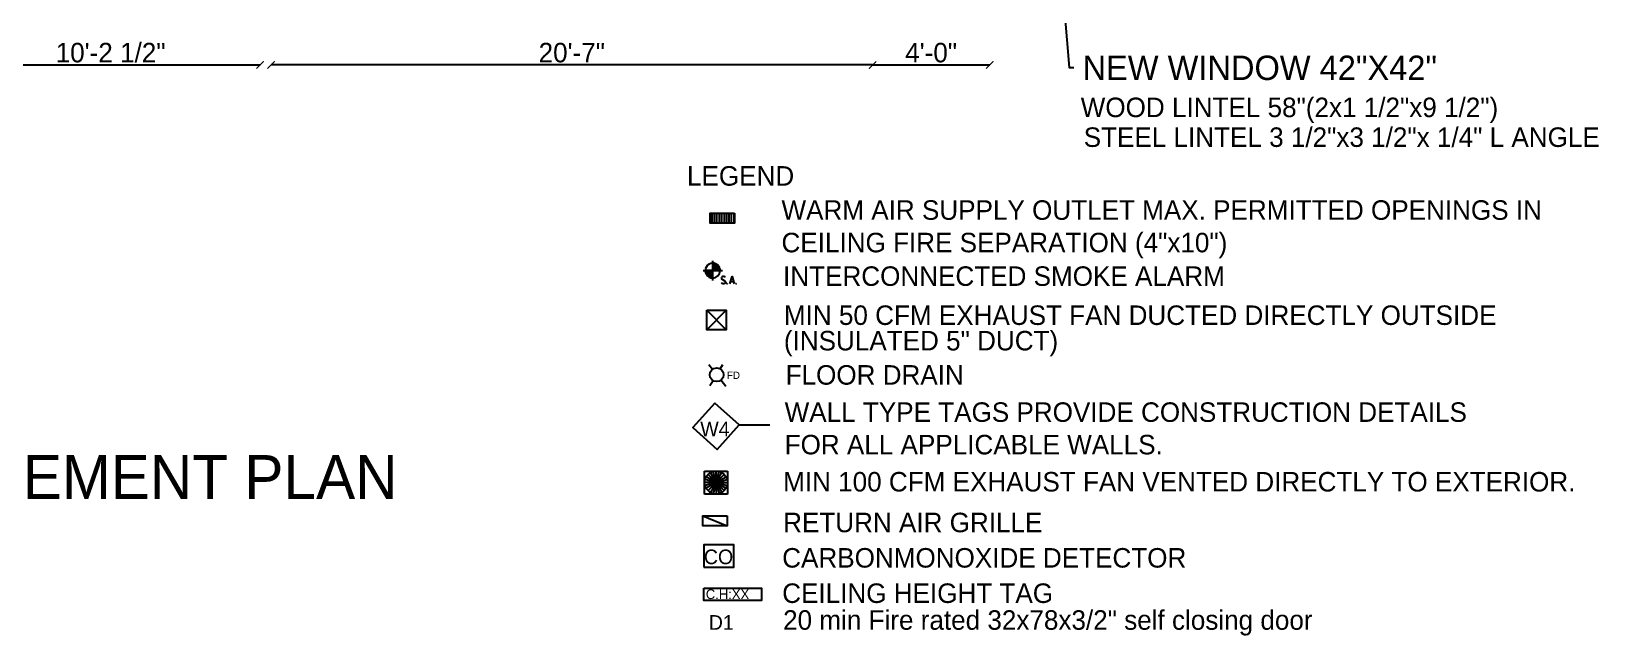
# Model space of a CAD drawing. Header units: inches. Extents: x 120 to 1121, y -124 to 610.
# Drawn here: x 477 to 1121, y -124 to 124 of the extents above; entities that cross this region are included whole.
import ezdxf

# ---------------------------------------------------------------- set-up
doc = ezdxf.new("R2010")
doc.units = ezdxf.units.IN
doc.header["$LTSCALE"] = 0.5
doc.header["$MEASUREMENT"] = 0
doc.dimstyles.get("Standard").update_dxf_attribs({"dimtxt": 8, "dimasz": 3, "dimexe": 0.18, "dimexo": 0.0625, "dimgap": 1.03125, "dimtad": 1, "dimdec": 4, "dimzin": 0, "dimdsep": 46, "dimlunit": 4, "dimtxsty": 'Standard', "dimblk": 'ARCHTICK', "dimcen": 0.09, "dimse1": 1, "dimse2": 1, "dimclrd": 256, "dimclrt": 256, "dimadec": 0, "dimazin": 0, "dimtfac": 1, "dimtdec": 4, "dimtofl": 0, "dimtmove": 2, "dimatfit": 3, "dimfxl": 1, "dimtolj": 1, "dimtzin": 0, "dimlwd": -1, "dimarcsym": 0})

# ---------------------------------------------------------------- blocks, each defined once
blk = doc.blocks.new('_ArchTick')
at = {"color": 0, "linetype": 'ByBlock', "const_width": 0.15}
blk.add_lwpolyline([(-0.5, -0.5), (0.5, 0.5)], dxfattribs=at)
blk = doc.blocks.new('*D27')
at = {"transparency": 16777216}
blk.add_line((448.68, 110.15), (571.36, 110.15), dxfattribs=at)
at = {"layer": 'Defpoints', "color": 0, "transparency": 16777216}
for p in [(448.68, 164.81), (571.36, 164.81), (571.36, 110.15)]:
    blk.add_point(p, dxfattribs=at)
at = {"transparency": 16777216, "xscale": 3, "yscale": 3, "zscale": 3, "rotation": 180}
blk.add_blockref('_ArchTick', (448.68, 110.15), dxfattribs=at)
at = {"transparency": 16777216, "xscale": 3, "yscale": 3, "zscale": 3}
blk.add_blockref('_ArchTick', (571.36, 110.15), dxfattribs=at)
at = {"transparency": 16777216, "insert": (510.02, 115.18), "char_height": 8, "attachment_point": 5}
blk.add_mtext('\\A1;10\'-2 1/2"', dxfattribs=at)
blk = doc.blocks.new('*D37')
at = {"transparency": 16777216}
blk.add_line((822.72, 110.15), (870.79, 110.15), dxfattribs=at)
at = {"layer": 'Defpoints', "color": 0, "transparency": 16777216}
for p in [(822.72, 243.42), (870.79, 243.42), (870.79, 110.15)]:
    blk.add_point(p, dxfattribs=at)
at = {"transparency": 16777216, "xscale": 3, "yscale": 3, "zscale": 3, "rotation": 180}
blk.add_blockref('_ArchTick', (822.72, 110.15), dxfattribs=at)
at = {"transparency": 16777216, "xscale": 3, "yscale": 3, "zscale": 3}
blk.add_blockref('_ArchTick', (870.79, 110.15), dxfattribs=at)
at = {"transparency": 16777216, "insert": (846.75, 115.18), "char_height": 8, "attachment_point": 5}
blk.add_mtext('\\A1;4\'-0"', dxfattribs=at)
blk = doc.blocks.new('*D52')
at = {"transparency": 16777216}
blk.add_line((822.72, 110.15), (575.86, 110.15), dxfattribs=at)
at = {"layer": 'Defpoints', "color": 0, "transparency": 16777216}
for p in [(575.86, 169.32), (822.72, 169.32), (575.86, 110.15)]:
    blk.add_point(p, dxfattribs=at)
at = {"transparency": 16777216, "xscale": 3, "yscale": 3, "zscale": 3, "rotation": 180}
blk.add_blockref('_ArchTick', (575.86, 110.15), dxfattribs=at)
at = {"transparency": 16777216, "xscale": 3, "yscale": 3, "zscale": 3}
blk.add_blockref('_ArchTick', (822.72, 110.15), dxfattribs=at)
at = {"transparency": 16777216, "insert": (699.29, 115.18), "char_height": 8, "attachment_point": 5}
blk.add_mtext('\\A1;20\'-7"', dxfattribs=at)

msp = doc.modelspace()

# ---------------------------------------------------------------- linework, layer by layer
for p, q in [((755.52761, -12.70578), (757.02714, -14.61954)), ((760.22632, -14.47303), (761.31651, -12.70578)), ((760.53226, -19.09296), (762.44639, -21.54545)), ((755.9254, -21.32994), (757.24198, -19.31084)), ((768, -37.5), (780.5, -37.5)), ((753.80008, -56.40186), (763.21759, -56.40186)), ((753.80008, -65.81937), (753.80008, -56.40186)), ((758.50883, -61.11061), (755.17924, -57.78102)), ((758.50883, -61.11061), (756.15445, -57.03271)), ((758.50883, -61.11061), (757.29012, -56.5623)), ((758.50883, -61.11061), (758.50883, -56.40186)), ((758.50883, -61.11061), (759.72755, -56.5623)), ((758.50883, -61.11061), (760.86321, -57.03271)), ((758.50883, -61.11061), (761.83843, -57.78102)), ((763.21759, -56.40186), (763.21759, -65.81937)), ((758.50883, -61.11061), (753.80008, -61.11061)), ((758.50883, -61.11061), (753.96052, -59.8919)), ((758.50883, -61.11061), (753.96052, -62.32933)), ((758.50883, -61.11061), (754.43093, -58.75623)), ((758.50883, -61.11061), (754.43093, -63.46499)), ((758.50883, -61.11061), (755.17924, -64.44021)), ((758.50883, -61.11061), (756.15445, -65.18851)), ((758.50883, -61.11061), (757.29012, -65.65892)), ((758.50883, -61.11061), (762.58673, -58.75623)), ((758.50883, -61.11061), (763.05714, -59.8919)), ((758.50883, -61.11061), (763.21759, -61.11061)), ((758.50883, -61.11061), (763.05714, -62.32933)), ((758.50883, -61.11061), (762.58673, -63.46499)), ((758.50883, -61.11061), (761.83843, -64.44021)), ((758.50883, -61.11061), (760.86321, -65.18851)), ((758.50883, -61.11061), (759.72755, -65.65892)), ((758.50883, -61.11061), (758.50883, -65.81937)), ((763.21759, -65.81937), (753.80008, -65.81937))]:
    msp.add_line(p, q)
at = {"linetype": 'ByBlock'}
msp.add_lwpolyline([(887.74163, 294.02665), (903.39297, 109.11566), (905.3296, 109.11566)], dxfattribs=at)
for points in [[(766.06376, 49.32528), (766.06376, 45.32528), (756.06376, 45.32528), (756.06376, 49.32528)], [(757.15723, 25.83296), (754.10205, 25.83296), (757.15723, 25.27015)], [(754.10205, 25.83296), (757.15723, 25.27015), (754.1824, 25.27015)], [(757.72002, 28.80775), (757.15723, 28.80775), (758.28282, 28.64695)], [(757.15723, 28.80775), (758.28282, 28.64695), (757.15723, 28.64695)], [(758.28282, 28.64695), (757.15723, 28.64695), (758.84562, 28.32536)], [(757.15723, 28.64695), (758.84562, 28.32536), (757.15723, 28.32536)], [(758.84562, 28.32536), (757.15723, 28.32536), (759.24764, 27.92335)], [(757.15723, 28.32536), (759.24764, 27.92335), (757.15723, 27.92335)], [(759.24764, 27.92335), (757.15723, 27.92335), (759.64961, 27.52135)], [(757.15723, 27.92335), (759.64961, 27.52135), (757.15723, 27.52135)], [(759.64961, 27.52135), (757.15723, 27.52135), (759.89086, 26.95856)], [(757.15723, 27.52135), (759.89086, 26.95856), (757.15723, 26.95856)], [(759.89086, 26.95856), (757.15723, 26.95856), (760.13205, 26.39576)], [(757.15723, 26.95856), (760.13205, 26.39576), (757.15723, 26.39576)], [(760.13205, 26.39576), (757.15723, 26.39576), (760.13205, 25.83296)], [(757.15723, 26.39576), (760.13205, 25.83296), (757.15723, 25.83296)], [(757.15723, 25.27015), (754.1824, 25.27015), (757.15723, 24.78775)], [(754.1824, 25.27015), (757.15723, 24.78775), (754.26282, 24.78775)], [(757.15723, 24.78775), (754.26282, 24.78775), (757.15723, 24.30536)], [(754.26282, 24.78775), (757.15723, 24.30536), (754.50401, 24.30536)], [(757.15723, 24.30536), (754.50401, 24.30536), (757.15723, 23.90335)], [(754.50401, 24.30536), (757.15723, 23.90335), (754.82562, 23.90335)], [(757.15723, 23.90335), (754.82562, 23.90335), (757.15723, 23.50135)], [(754.82562, 23.90335), (757.15723, 23.50135), (755.22764, 23.50135)], [(757.15723, 23.50135), (755.22764, 23.50135), (757.15723, 23.17976)], [(755.22764, 23.50135), (757.15723, 23.17976), (755.62961, 23.17976)], [(757.15723, 23.17976), (755.62961, 23.17976), (757.15723, 23.01896)], [(755.62961, 23.17976), (757.15723, 23.01896), (756.11205, 23.01896)], [(756.11205, 23.01896), (756.59443, 22.85815), (757.15723, 22.85815)], [(756.11205, 23.01896), (757.15723, 23.01896), (757.15723, 22.85815)], [(756.59443, 22.85815), (757.15723, 22.85815), (757.15723, 22.77775)], [(754.65769, 9.57469), (762.65769, 9.57469), (762.65769, 1.57469), (754.65769, 1.57469)], [(758, -28.5), (749, -38.5), (759, -47.5), (768, -37.5)], [(763.08359, -74.82447), (763.08359, -78.82447), (753.08359, -78.82447), (753.08359, -74.82447)], [(753.4781, -95.8782), (765.76945, -95.8782), (765.76945, -86.67082), (753.4781, -86.67082)], [(753.4781, -104.5), (777.08691, -104.5), (777.08691, -109.51548), (753.4781, -109.51548)]]:
    msp.add_lwpolyline(points, close=True)
for points in [[(756.86375, 45.32528), (756.86375, 49.32528)], [(757.90373, 45.32528), (757.90373, 49.32528)], [(758.86375, 45.32528), (758.86375, 49.32528)], [(759.90373, 45.32528), (759.90373, 49.32528)], [(760.86375, 45.32528), (760.86375, 49.32528)], [(761.90373, 45.32528), (761.90373, 49.32528)], [(762.86375, 45.32528), (762.86375, 49.32528)], [(763.90373, 45.32528), (763.90373, 49.32528)], [(764.86375, 45.32528), (764.86375, 49.32528)], [(765.90373, 45.32528), (765.90373, 49.32528)], [(753.13723, 25.83296), (761.17723, 25.83296)], [(757.15723, 21.81296), (757.15723, 29.85296)], [(757.15723, 28.80775), (757.72002, 28.80775), (757.15723, 28.80775)], [(762.30282, 22.93856), (762.06162, 23.26016), (761.74002, 23.42096), (761.25762, 23.42096), (760.93602, 23.26016), (760.69482, 22.93856), (760.69482, 22.69736), (760.77522, 22.37576), (760.93602, 22.29536), (761.09682, 22.13456), (761.82042, 21.81296), (762.06162, 21.65216), (762.14202, 21.57176), (762.30282, 21.25016), (762.30282, 20.84816), (762.06162, 20.52656), (761.74002, 20.36576), (761.25762, 20.36576), (760.93602, 20.52656), (760.69482, 20.84816)], [(763.10681, 20.68735), (762.94604, 20.52655), (763.10681, 20.36576), (763.18723, 20.52655)], [(764.15205, 20.36576), (765.03645, 23.42095), (765.92086, 20.36576)], [(764.47365, 21.41095), (765.59925, 21.41095)], [(766.72484, 20.68735), (766.64443, 20.52655), (766.72484, 20.36576), (766.88562, 20.52655)], [(762.65769, 9.57469), (754.65769, 1.57469)], [(754.65769, 9.57469), (762.65769, 1.57469)], [(753.08359, -74.82447), (763.08359, -78.82447)]]:
    msp.add_lwpolyline(points)
for centre, radius in [((758.73415, -16.89194), 2.84213), ((758.50883, -61.11061), 4.70876), ((758.50883, -61.11061), 0.97485)]:
    msp.add_circle(centre, radius)
msp.add_arc((757.15589, 25.83432), 3.05384, 89.97455982, 270.02544018)
for points in [[(760.13205, 25.83296), (760.13205, 27.52136), (758.76525, 28.88816), (757.15725, 28.88816)], [(757.15725, 22.77776), (758.76525, 22.77776), (760.13205, 24.14456), (760.13205, 25.83296)]]:
    msp.add_open_spline(points, degree=3)
at = {"transparency": 33554559}
for points in [[(757.15723, 25.83296), (754.10205, 25.83296), (757.15723, 25.27015)], [(754.10205, 25.83296), (757.15723, 25.27015), (754.1824, 25.27015)], [(757.72002, 28.80775), (757.15723, 28.80775), (758.28282, 28.64695)], [(757.15723, 28.80775), (758.28282, 28.64695), (757.15723, 28.64695)], [(758.28282, 28.64695), (757.15723, 28.64695), (758.84562, 28.32536)], [(757.15723, 28.64695), (758.84562, 28.32536), (757.15723, 28.32536)], [(758.84562, 28.32536), (757.15723, 28.32536), (759.24764, 27.92335)], [(757.15723, 28.32536), (759.24764, 27.92335), (757.15723, 27.92335)], [(759.24764, 27.92335), (757.15723, 27.92335), (759.64961, 27.52135)], [(757.15723, 27.92335), (759.64961, 27.52135), (757.15723, 27.52135)], [(759.64961, 27.52135), (757.15723, 27.52135), (759.89086, 26.95856)], [(757.15723, 27.52135), (759.89086, 26.95856), (757.15723, 26.95856)], [(759.89086, 26.95856), (757.15723, 26.95856), (760.13205, 26.39576)], [(757.15723, 26.95856), (760.13205, 26.39576), (757.15723, 26.39576)], [(760.13205, 26.39576), (757.15723, 26.39576), (760.13205, 25.83296)], [(757.15723, 26.39576), (760.13205, 25.83296), (757.15723, 25.83296)], [(757.15723, 25.27015), (754.1824, 25.27015), (757.15723, 24.78775)], [(754.1824, 25.27015), (757.15723, 24.78775), (754.26282, 24.78775)], [(757.15723, 24.78775), (754.26282, 24.78775), (757.15723, 24.30536)], [(754.26282, 24.78775), (757.15723, 24.30536), (754.50401, 24.30536)], [(757.15723, 24.30536), (754.50401, 24.30536), (757.15723, 23.90335)], [(754.50401, 24.30536), (757.15723, 23.90335), (754.82562, 23.90335)], [(757.15723, 23.90335), (754.82562, 23.90335), (757.15723, 23.50135)], [(754.82562, 23.90335), (757.15723, 23.50135), (755.22764, 23.50135)], [(757.15723, 23.50135), (755.22764, 23.50135), (757.15723, 23.17976)], [(755.22764, 23.50135), (757.15723, 23.17976), (755.62961, 23.17976)], [(757.15723, 23.17976), (755.62961, 23.17976), (757.15723, 23.01896)], [(755.62961, 23.17976), (757.15723, 23.01896), (756.11205, 23.01896)], [(756.11205, 23.01896), (756.59443, 22.85815), (757.15723, 22.85815)], [(756.11205, 23.01896), (757.15723, 23.01896), (757.15723, 22.85815)], [(756.59443, 22.85815), (757.15723, 22.85815), (757.15723, 22.77775)]]:
    msp.add_solid(points, dxfattribs=at)

# ---------------------------------------------------------------- texts
for s, height, p in [('NEW WINDOW 42"X42"', 10, (908.87958, 104)), ('WOOD LINTEL 58"(2x1 1/2"x9 1/2")', 8, (908.13923, 88.77017)), ('STEEL LINTEL 3 1/2"x3 1/2"x 1/4" L ANGLE', 8, (909.35904, 76.54736)), ('LEGEND', 8, (746.56703, 60.6589)), ('INTERCONNECTED SMOKE ALARM', 8, (785.99203, 19.55191)), ('MIN 50 CFM EXHAUST FAN DUCTED DIRECTLY OUTSIDE', 8, (786.3169, 3.52917)), ('(INSULATED 5" DUCT)', 8, (786.3169, -6.92017)), ('FLOOR DRAIN', 8, (787.04391, -20.9668)), ('FD', 3, (762.95391, -18.61842)), ('W4', 6, (752.00006, -42.15019)), ('PROPOSED BASEMENT PLAN', 18, (282.68515, -67.8436)), ('MIN 100 CFM EXHAUST FAN VENTED DIRECTLY TO EXTERIOR.', 8, (786.0077, -64.79033)), ('RETURN AIR GRILLE', 8, (786.0077, -81.5)), ('CO', 6, (753.4781, -94.59531)), ('CARBONMONOXIDE DETECTOR', 8, (785.632, -96)), ('CEILING HEIGHT TAG', 8, (785.632, -110.5)), ('C.H:XX', 4, (754.27096, -108.90716)), ('D1', 6, (755.5, -121.5)), ('20 min Fire rated 32x78x3/2" self closing door', 8, (786, -121.5))]:
    msp.add_text(s, height=height).set_placement(p)
at = {"char_height": 8, "attachment_point": 1}
for s, width, insert in [('\\PWARM AIR SUPPLY OUTLET MAX. PERMITTED OPENINGS IN CEILING FIRE SEPARATION (4"x10")', 328.2352379, (785.34247, 67.99427)), ('WALL TYPE TAGS PROVIDE CONSTRUCTION DETAILS FOR ALL APPLICABLE WALLS.', 286.2169169, (786.64317, -28.22895))]:
    msp.add_mtext_dynamic_manual_height_columns(s, width=width, gutter_width=15, heights=[0], dxfattribs=dict(at, insert=insert))

# ---------------------------------------------------------------- dimensions: what is measured, and where the dimension line sits
for base, p1, p2, text, picture, middle in [((870.78652, 110.14916), (822.71769, 243.42426), (870.78652, 243.42426), '4\'-0"', '*D37', (846.75211, 115.18041)), ((575.86429, 110.14916), (822.71769, 169.31819), (575.86429, 169.31819), '20\'-7"', '*D52', (699.29099, 115.18041)), ((571.35784, 110.14916), (448.6822, 164.81173), (571.35784, 164.81173), '10\'-2 1/2"', '*D27', (510.02002, 115.18041))]:
    dim = msp.add_linear_dim(base=base, p1=p1, p2=p2, text=text, dimstyle='Standard')
    dim.commit()
    dim.dimension.update_dxf_attribs({"geometry": picture, "text_midpoint": middle})

doc.saveas('drawing.dxf')
